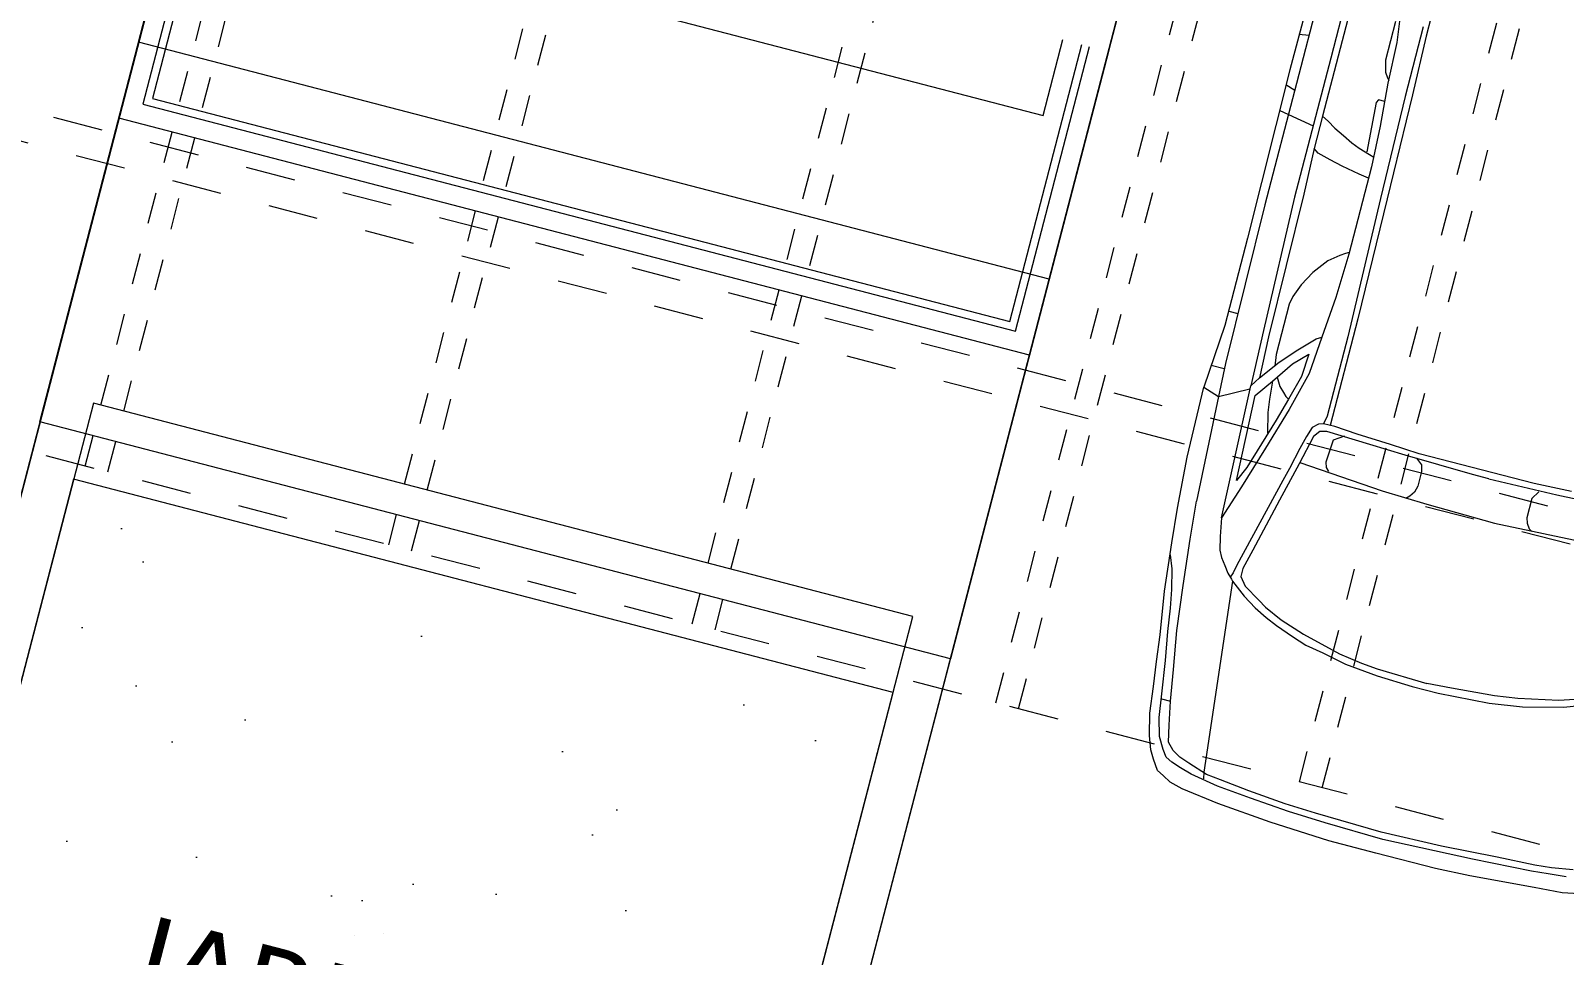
# Model space of a CAD drawing. Header units: millimetres. Extents: x 547073 to 557369, y 9424164 to 9429566.
# Drawn here: x 549002.824 to 549007.714, y 9427036.702 to 9427039.649 of the extents above; entities that cross this region are included whole.
import ezdxf

# ---------------------------------------------------------------- set-up
doc = ezdxf.new("R2010")
doc.units = ezdxf.units.MM
doc.linetypes.add('Dash', pattern=[6.35, 3.175, -3.175])
for name, color, linetype, lineweight in [('- Lineas', 177, 'Continuous', 9), ('- Mobiliario fijo', 6, 'Continuous', 15), ('- Proyección', 8, 'Dash', 13), ('- Texto', 5, 'Continuous', 13), ('- Vegetación', 82, 'Continuous', 0), ('- Vidrio', 151, 'Continuous', 5), ('1 Texturas zonificacion', 255, 'Continuous', 0), ('a_MUEBLE', 3, 'Continuous', 5), ('VIGUETAS', 251, 'Dash', 13), ('Z - TRAZADO AREAS VERDES', 3, 'Continuous', 9), ('Z-TRAZADO LOTES', 1, 'Continuous', 13), ('Z-TRAZADO VEREDAS', 6, 'Continuous', 20), ('Z-TRAZADO VIAS', 7, 'Continuous', 9)]:
    doc.layers.add(name, color=color, linetype=linetype, lineweight=lineweight)
doc.styles.add('- Txt M', font='verdana.ttf', dxfattribs={"height": 0.25})

# ---------------------------------------------------------------- blocks, each defined once
blk = doc.blocks.new('ca_auto103')
at = {"layer": 'a_MUEBLE', "linetype": 'Continuous'}
for p, q in [((-200.98, 61.1), (-202.04, 55.77)), ((-202.04, 55.77), (-202.57, 46.73)), ((-144.56, 41.4), (-141.36, 49.92)), ((-202.57, 46.73), (-204.17, 25.97)), ((-147.75, 28.63), (-144.56, 41.4)), ((-204.17, 25.97), (-204.7, 14.79)), ((-149.35, 17.98), (-147.75, 28.63)), ((-77.49, 26.5), (-78.02, 14.26)), ((-204.7, 14.79), (-204.7, -4.9)), ((-150.41, 1.48), (-149.35, 17.98)), ((-78.02, 14.26), (-78.02, -23.53)), ((-150.41, -7.03), (-150.41, 1.48)), ((-204.7, -4.9), (-204.7, -20.34)), ((-149.88, -18.74), (-150.41, -7.03)), ((-148.82, -29.39), (-149.88, -18.74)), ((-204.7, -20.34), (-203.64, -40.03)), ((-78.02, -23.53), (-77.49, -33.11)), ((-147.22, -37.37), (-148.82, -29.39)), ((-77.49, -33.11), (-76.96, -44.29)), ((-146.15, -43.23), (-147.22, -37.37)), ((-203.64, -40.03), (-202.04, -57.6)), ((-144.56, -48.02), (-146.15, -43.23)), ((-142.43, -53.87), (-144.56, -48.02)), ((-76.96, -44.29), (-76.43, -51.74)), ((-76.43, -51.74), (-76.43, -55.47)), ((-202.04, -57.6), (-200.44, -69.84)), ((-140.83, -57.6), (-142.43, -53.87)), ((-138.7, -61.85), (-140.83, -57.6)), ((-78.56, -58.66), (-81.75, -59.73)), ((-76.96, -57.06), (-78.56, -58.66)), ((-76.43, -55.47), (-76.96, -57.06)), ((-73.77, -54.94), (-76.43, -55.47)), ((-47.69, -54.94), (-73.77, -54.94)), ((-2.44, -56), (-47.69, -54.94)), ((31.09, -56.53), (-2.44, -56)), ((53.98, -56.53), (31.09, -56.53)), ((-136.04, -66.11), (-138.7, -61.85)), ((-97.19, -63.45), (-126.99, -70.9)), ((-92.93, -62.39), (-97.19, -63.45)), ((-86.01, -60.79), (-92.93, -62.39)), ((-81.75, -59.73), (-86.01, -60.79)), ((-49.82, -62.92), (-62.06, -63.98)), ((-50.88, -64.52), (-49.82, -62.92)), ((-36.51, -61.85), (-49.82, -62.92)), ((-22.14, -61.32), (-36.51, -61.85)), ((6.6, -61.32), (-22.14, -61.32)), ((19.91, -61.85), (6.6, -61.32)), ((33.75, -62.92), (19.91, -61.85)), ((47.06, -63.45), (33.75, -62.92)), ((55.57, -64.52), (47.06, -63.45)), ((-132.32, -70.9), (-136.04, -66.11)), ((-74.83, -67.18), (-88.67, -71.44)), ((-62.06, -63.98), (-74.83, -67.18)), ((-55.67, -69.31), (-50.88, -64.52)), ((-50.88, -64.52), (-50.88, -64.52)), ((-200.44, -69.84), (-199.38, -74.1)), ((-131.78, -71.44), (-132.32, -70.9)), ((-129.65, -71.44), (-131.25, -71.97)), ((-126.99, -70.9), (-129.65, -71.44)), ((-88.67, -71.44), (-102.51, -75.69)), ((-60.99, -74.1), (-55.67, -69.31)), ((-199.38, -74.1), (-197.78, -76.76)), ((-197.78, -76.76), (-196.72, -78.89)), ((-102.51, -75.69), (-113.69, -79.42)), ((-67.38, -78.89), (-60.99, -74.1)), ((-196.72, -78.89), (-193.52, -81.02)), ((-193.52, -81.02), (-190.86, -82.61)), ((-190.86, -82.61), (-186.61, -84.21)), ((-113.69, -79.42), (-70.57, -81.02)), ((-70.57, -81.02), (-67.38, -78.89)), ((-52.48, -81.55), (-70.57, -81.02)), ((-8.83, -82.61), (-52.48, -81.55)), ((36.94, -82.61), (-8.83, -82.61)), ((6.6, -78.89), (7.67, -80.48)), ((100.1, -82.61), (36.94, -82.61)), ((-186.61, -84.21), (-179.69, -85.81)), ((-179.69, -85.81), (-171.17, -86.87)), ((-171.17, -86.87), (-163.19, -87.94)), ((-163.19, -87.94), (-154.67, -89)), ((-154.67, -89), (-140.83, -91.13)), ((-140.83, -91.13), (-125.4, -92.73)), ((-125.4, -92.73), (-114.22, -93.79)), ((-114.22, -93.79), (-97.72, -94.85)), ((-97.72, -94.85), (-74.83, -95.39)), ((-54.07, -93.79), (-74.83, -95.39)), ((-25.33, -93.79), (-54.07, -93.79)), ((30.02, -94.32), (-25.33, -93.79)), ((91.77, -93.79), (30.02, -94.32))]:
    blk.add_line(p, q, dxfattribs=at)
at = {"layer": 'a_MUEBLE', "color": 8, "linetype": 'Continuous'}
for p, q in [((-196.72, 55.77), (-197.25, 49.92)), ((-194.06, 57.37), (-195.12, 50.45)), ((-197.25, 49.92), (-197.78, 44.6)), ((-195.12, 50.45), (-195.65, 45.13)), ((-197.78, 44.6), (-198.85, 25.44)), ((-195.65, 45.13), (-196.19, 32.89)), ((-140.3, 47.26), (-142.96, 39.27)), ((-142.96, 39.27), (-145.62, 26.5)), ((-93.46, 5.21), (-91.86, 37.15)), ((-196.19, 32.89), (-197.25, 14.79)), ((-79.62, 22.24), (-79.09, 33.95)), ((-198.85, 25.44), (-199.91, -3.84)), ((-145.62, 26.5), (-146.69, 19.05)), ((-80.15, -0.11), (-79.62, 22.24)), ((-197.25, 14.79), (-197.78, -4.9)), ((-146.69, 19.05), (-147.75, 5.21)), ((-92.4, 16.39), (-92.93, 17.45)), ((-90.8, 15.32), (-92.4, 16.39)), ((-89.2, 14.79), (-90.8, 15.32)), ((-82.82, 14.79), (-89.2, 14.79)), ((-80.15, 16.39), (-82.82, 14.79)), ((-147.75, 5.21), (-148.28, -2.77)), ((-92.93, -17.14), (-93.46, 5.21)), ((-199.91, -3.84), (-199.38, -23)), ((-147.75, -19.27), (-148.28, -2.77)), ((-80.15, -0.11), (-80.15, -5.43)), ((-197.78, -4.9), (-197.25, -26.73)), ((-80.15, -5.43), (-79.62, -27.79)), ((-147.22, -24.6), (-147.75, -19.27)), ((-92.4, -32.05), (-92.93, -17.14)), ((-199.38, -23), (-198.85, -35.24)), ((-91.86, -23), (-92.93, -24.06)), ((-90.27, -21.93), (-91.86, -23)), ((-88.14, -21.4), (-90.27, -21.93)), ((-83.35, -21.4), (-88.14, -21.4)), ((-81.22, -21.93), (-83.35, -21.4)), ((-79.62, -24.06), (-81.22, -21.93)), ((-197.25, -26.73), (-196.72, -36.84)), ((-146.15, -32.05), (-147.22, -24.6)), ((-79.62, -27.79), (-79.09, -39.5)), ((-142.96, -44.82), (-146.15, -32.05)), ((-90.27, -59.73), (-92.4, -32.05)), ((-198.85, -35.24), (-197.78, -48.02)), ((-196.72, -36.84), (-195.65, -49.08)), ((-79.09, -39.5), (-78.56, -53.87)), ((-197.78, -48.02), (-196.72, -59.19)), ((-140.3, -52.81), (-142.96, -44.82)), ((-78.56, -48.02), (-80.69, -51.21)), ((-195.65, -49.08), (-194.59, -58.66)), ((-137.64, -58.66), (-140.3, -52.81)), ((-89.73, -51.21), (-90.8, -50.14)), ((-88.14, -51.74), (-89.73, -51.21)), ((-80.69, -51.21), (-88.14, -51.74)), ((-80.69, -51.21), (-80.69, -51.21)), ((-41.3, -53.34), (-76.43, -53.34)), ((-1.91, -53.87), (-41.3, -53.34)), ((-194.59, -58.66), (-194.06, -63.45)), ((-136.04, -61.32), (-137.64, -58.66)), ((-81.22, -57.6), (-90.8, -59.73)), ((-79.09, -56), (-81.22, -57.6)), ((-78.56, -53.87), (-79.09, -56)), ((32.15, -54.4), (-1.91, -53.87)), ((51.31, -54.94), (32.15, -54.4)), ((67.28, -54.94), (51.31, -54.94)), ((-196.72, -59.19), (-195.12, -68.24)), ((-194.06, -63.45), (-191.93, -69.84)), ((-132.85, -66.64), (-136.04, -61.32)), ((-103.57, -62.92), (-121.14, -67.18)), ((-90.8, -59.73), (-103.57, -62.92)), ((-22.14, -62.39), (-23.2, -63.98)), ((-21.61, -61.32), (-22.14, -62.39)), ((2.88, -61.32), (3.41, -64.52)), ((10.33, -62.92), (9.8, -61.32)), ((11.39, -66.64), (10.33, -62.92)), ((27.89, -62.39), (27.89, -64.52)), ((35.35, -63.45), (34.81, -62.92)), ((36.94, -64.52), (35.35, -63.45)), ((-193.52, -64.52), (-195.65, -63.98)), ((-195.12, -68.24), (-194.06, -71.97)), ((-132.32, -70.9), (-193.52, -64.52)), ((-130.19, -68.77), (-132.85, -66.64)), ((-121.14, -67.18), (-127.52, -68.77)), ((-71.64, -68.24), (-79.09, -70.37)), ((-63.65, -66.11), (-71.64, -68.24)), ((-71.11, -69.31), (-71.64, -68.24)), ((-56.2, -65.58), (-63.65, -66.11)), ((-60.46, -69.84), (-56.2, -65.58)), ((-25.86, -67.18), (-30.65, -70.9)), ((-23.2, -63.98), (-25.86, -67.18)), ((3.41, -64.52), (4.48, -70.37)), ((26.83, -65.05), (10.86, -63.98)), ((12.46, -69.31), (11.39, -66.64)), ((27.89, -64.52), (26.83, -65.05)), ((40.67, -65.58), (36.94, -64.52)), ((53.44, -65.58), (40.67, -65.58)), ((-194.06, -71.97), (-192.99, -75.16)), ((-191.93, -69.84), (-190.86, -73.03)), ((-190.86, -73.03), (-189.27, -75.69)), ((-130.19, -73.03), (-131.78, -71.44)), ((-127.52, -68.77), (-130.19, -68.77)), ((-128.06, -74.63), (-130.19, -73.03)), ((-79.09, -70.37), (-96.12, -75.69)), ((-77.49, -73.56), (-83.88, -71.97)), ((-70.04, -70.37), (-71.11, -69.31)), ((-68.44, -71.97), (-70.04, -70.37)), ((-65.78, -73.56), (-68.44, -71.97)), ((-67.38, -74.63), (-60.46, -69.84)), ((-30.65, -70.9), (-35.44, -73.56)), ((4.48, -70.37), (5.54, -74.63)), ((14.06, -72.5), (12.46, -69.31)), ((15.65, -75.69), (14.06, -72.5)), ((-192.99, -75.16), (-191.93, -77.29)), ((-191.93, -77.29), (-189.8, -78.89)), ((-189.27, -75.69), (-187.14, -77.82)), ((-187.14, -77.82), (-181.82, -78.89)), ((-125.93, -76.23), (-128.06, -74.63)), ((-123.8, -77.29), (-125.93, -76.23)), ((-119.54, -78.35), (-123.8, -77.29)), ((-96.12, -75.69), (-100.91, -77.82)), ((-100.91, -77.82), (-73.23, -78.89)), ((-73.23, -74.1), (-77.49, -73.56)), ((-67.38, -74.63), (-73.23, -74.1)), ((-73.23, -78.89), (-67.38, -74.63)), ((-58.86, -75.69), (-62.59, -75.16)), ((-42.36, -75.69), (-58.86, -75.69)), ((-39.7, -75.16), (-42.36, -75.69)), ((-35.44, -73.56), (-39.7, -75.16)), ((5.54, -74.63), (6.6, -78.89)), ((17.25, -78.35), (15.65, -75.69)), ((-189.8, -78.89), (-186.07, -81.02)), ((-186.07, -81.02), (-180.22, -82.61)), ((-181.82, -78.89), (-174.36, -80.48)), ((-180.22, -82.61), (-172.77, -83.68)), ((-174.36, -80.48), (-164.25, -82.08)), ((-174.36, -83.45), (-174.36, -80.48)), ((-164.25, -82.08), (-152.01, -84.21)), ((-113.69, -79.42), (-119.54, -78.35)), ((-76.43, -90.06), (-71.64, -81.02)), ((-54.07, -79.42), (-67.38, -78.89)), ((-7.23, -79.95), (-54.07, -79.42)), ((7.67, -80.48), (-7.23, -79.95)), ((18.31, -80.48), (7.67, -80.48)), ((16.18, -91.13), (14.59, -82.61)), ((18.31, -80.48), (17.25, -78.35)), ((40.67, -80.48), (18.31, -80.48)), ((75.8, -80.48), (40.67, -80.48)), ((-172.77, -83.68), (-162.12, -85.27)), ((-162.12, -85.27), (-153.07, -86.87)), ((-153.07, -86.87), (-145.62, -87.94)), ((-152.01, -84.21), (-137.64, -85.81)), ((-145.62, -87.94), (-139.77, -89)), ((-137.64, -85.81), (-122.73, -87.4)), ((-122.73, -87.4), (-110.49, -88.47)), ((-139.77, -89), (-133.38, -90.6)), ((-133.38, -90.6), (-129.12, -92.19)), ((-76.43, -90.06), (-110.49, -88.47)), ((-65.78, -90.6), (-76.43, -90.06)), ((-74.83, -95.39), (-76.43, -90.06)), ((-67.38, -94.85), (-67.38, -90.6)), ((-13.62, -91.13), (-65.78, -90.6)), ((-49.28, -93.79), (-49.28, -90.76)), ((26.3, -91.13), (-13.62, -91.13)), ((16.72, -94.32), (16.18, -91.13)), ((25.23, -94.32), (24.17, -91.13)), ((93.01, -91.13), (26.3, -91.13)), ((41.73, -94.32), (42.27, -91.13))]:
    blk.add_line(p, q, dxfattribs=at)

msp = doc.modelspace()

# ---------------------------------------------------------------- hatches: boundary and pattern name
at = {"layer": '- Vegetación', "ltscale": 0.5, "true_color": 0x1b4309}
h = msp.add_hatch(dxfattribs=at)
h.set_pattern_fill('AR-SAND', color=88, scale=0.02, angle=-14.5762, style=0)
h.set_pattern_definition([(22.92375, (549332.6219, 9427245.8087), (0.2153688, 0.9553751), [0, -0.77216, 0, -0.8636, 0, -0.8255]), (352.92375, (549332.6219, 9427245.8087), (1.2309136, 1.1612447), [0, -0.41656, 0, -0.69596, 0, -0.2667]), (312.92375, (549332.0171, 9427245.966), (1.5317897, -0.3953534), [0, -0.254, 0, -0.9144, 0, -1.1938]), (302.92375, (549332.0171, 9427245.966), (1.590169, 0.0471823), [0, -0.127, 0, -0.59944, 0, -0.6858])])
edge = h.paths.add_edge_path()
edge.add_line((549002.8494, 9427037.7896), (549001.9924, 9427034.4937))
edge.add_arc((549003.2989, 9427034.1539), 1.35, 165.4238, 345.4238)
edge.add_line((549004.6055, 9427033.8142), (549005.4625, 9427037.1101))
edge.add_line((549005.4625, 9427037.1101), (549005.5744, 9427037.5402))
edge.add_line((549005.5744, 9427037.5402), (549002.9613, 9427038.2197))
edge.add_line((549002.9613, 9427038.2197), (549002.8494, 9427037.7896))
h.paths.add_polyline_path([(549015.5379, 9427045.856), (549013.7958, 9427046.309), (549013.1149, 9427043.6905), (549014.857, 9427043.2375)])
at = {"layer": '1 Texturas zonificacion'}
h = msp.add_hatch(color=256, dxfattribs=at)
h.set_gradient(color1=(233, 244, 21), color2=(234, 245, 36), one_color=1, tint=0.55, name='SPHERICAL')
h.paths.add_polyline_path([(549037.6821, 9427046.8819, 0.033808), (548974.463, 9427017.3315, -0.028869)])

# ---------------------------------------------------------------- linework, layer by layer
at = {"layer": '- Lineas'}
for points in [[(549002.9559, 9427038.7952), (549001.8472, 9427034.5314, 1), (549004.7506, 9427033.7764), (549005.8594, 9427038.0402), (549007.6951, 9427045.0998), (549007.6951, 9427045.0998), (549004.7917, 9427045.8548)], [(549002.9559, 9427038.7952), (549001.8472, 9427034.5314, 1), (549004.7506, 9427033.7764), (549005.8594, 9427038.0402), (549005.7573, 9427037.6477), (549005.7573, 9427037.6477), (549002.8539, 9427038.4027)], [(549002.8494, 9427037.7896), (549001.9924, 9427034.4937, 1), (549004.6055, 9427033.8142), (549005.4625, 9427037.1101), (549005.5744, 9427037.5402), (549002.9613, 9427038.2197)]]:
    msp.add_lwpolyline(points, format="xyb", close=True, dxfattribs=at)
msp.add_lwpolyline([(549005.7573, 9427037.6477), (549002.8539, 9427038.4027), (549004.1877, 9427043.5321), (549007.0911, 9427042.7771)], close=True, dxfattribs=at)
at = {"layer": '- Mobiliario fijo'}
for points in [[(549003.8256, 9427041.1464), (549003.5362, 9427040.0334), (549006.0525, 9427039.3791), (549006.1155, 9427039.621)], [(549006.2606, 9427039.5833), (549006.2606, 9427039.5833), (549006.009, 9427038.6155), (549003.1055, 9427039.3705), (549003.3572, 9427040.3383), (549003.3572, 9427040.3383)]]:
    msp.add_lwpolyline(points, dxfattribs=at)
at = {"layer": '- Proyección', "ltscale": 0.05}
msp.add_lwpolyline([(548998.6199, 9427045.9615), (549015.0727, 9427041.6831), (549013.4746, 9427035.5375), (548997.0218, 9427039.8159)], close=True, dxfattribs=at)
for points in [[(548998.3808, 9427045.0421), (549013.7691, 9427041.0406), (549012.6491, 9427036.7338), (548997.2609, 9427040.7353)], [(548998.3556, 9427044.9453), (549013.6471, 9427040.9689), (549012.5775, 9427036.8557), (548997.2861, 9427040.8321)]]:
    msp.add_lwpolyline(points, dxfattribs=at)
at = {"layer": '- Vidrio'}
for points in [[(549003.4177, 9427040.3226), (549003.1817, 9427039.4152), (549005.9642, 9427038.6917), (549006.2001, 9427039.599)], [(549003.4419, 9427040.3163), (549003.2122, 9427039.4331), (549005.9463, 9427038.7222), (549006.1759, 9427039.6053)]]:
    msp.add_lwpolyline(points, dxfattribs=at)
at = {"layer": 'VIGUETAS', "ltscale": 0.03}
for points in [[(549002.9981, 9427038.2618), (549004.5961, 9427044.4075)], [(549003.0706, 9427038.243), (549004.6687, 9427044.3886)], [(549003.9659, 9427038.0102), (549005.564, 9427044.1558)], [(549004.0385, 9427037.9913), (549005.6365, 9427044.1369)], [(549004.9337, 9427037.7585), (549006.5318, 9427043.9041)], [(549005.0063, 9427037.7396), (549006.6044, 9427043.8852)], [(549005.9015, 9427037.5068), (549007.4996, 9427043.6524)], [(549005.9741, 9427037.488), (549007.5722, 9427043.6336)], [(549006.8693, 9427037.2552), (549008.4674, 9427043.4008)], [(549006.9419, 9427037.2363), (549008.54, 9427043.3819)]]:
    msp.add_lwpolyline(points, dxfattribs=at)
at = {"layer": 'Z - TRAZADO AREAS VERDES', "transparency": 33554684}
msp.add_lwpolyline([(549003.0241, 9427038.4618), (549002.0551, 9427034.7357, 1), (549004.6682, 9427034.0561), (549005.6372, 9427037.7822)], format="xyb", close=True, dxfattribs=at)
at = {"layer": 'Z-TRAZADO LOTES', "transparency": 33554684}
msp.add_lwpolyline([(549003.1684, 9427039.6125), (549004.2506, 9427043.7741), (549007.154, 9427043.019), (549006.0718, 9427038.8574)], close=True, dxfattribs=at)
at = {"layer": 'Z-TRAZADO VEREDAS'}
msp.add_lwpolyline([(549003.1684, 9427039.6125), (549001.91, 9427034.7734, 1), (549004.8134, 9427034.0184), (549006.0718, 9427038.8574)], format="xyb", close=True, dxfattribs=at)
at = {"layer": 'Z-TRAZADO VIAS', "transparency": 33554684}
msp.add_lwpolyline([(549004.7917, 9427045.8549), (549001.9046, 9427034.7522, 1.007316), (549004.8134, 9427034.0184), (549007.6951, 9427045.0998)], format="xyb", close=True, dxfattribs=at)

# ---------------------------------------------------------------- block references
at = {"layer": 'a_MUEBLE', "xscale": -0.01, "yscale": 0.01, "zscale": 0.01, "rotation": 255.4237513434164}
msp.add_blockref('ca_auto103', (549007.6757, 9427038.9968), dxfattribs=at)

# ---------------------------------------------------------------- texts
at = {"layer": '- Texto', "insert": (549003.0377, 9427036.1822), "char_height": 0.25, "width": 1.751516, "attachment_point": 7, "rotation": 345.4238, "style": '- Txt M'}
msp.add_mtext('\\pxt5;JARDIN INGRESO', dxfattribs=at)

doc.saveas('drawing.dxf')
